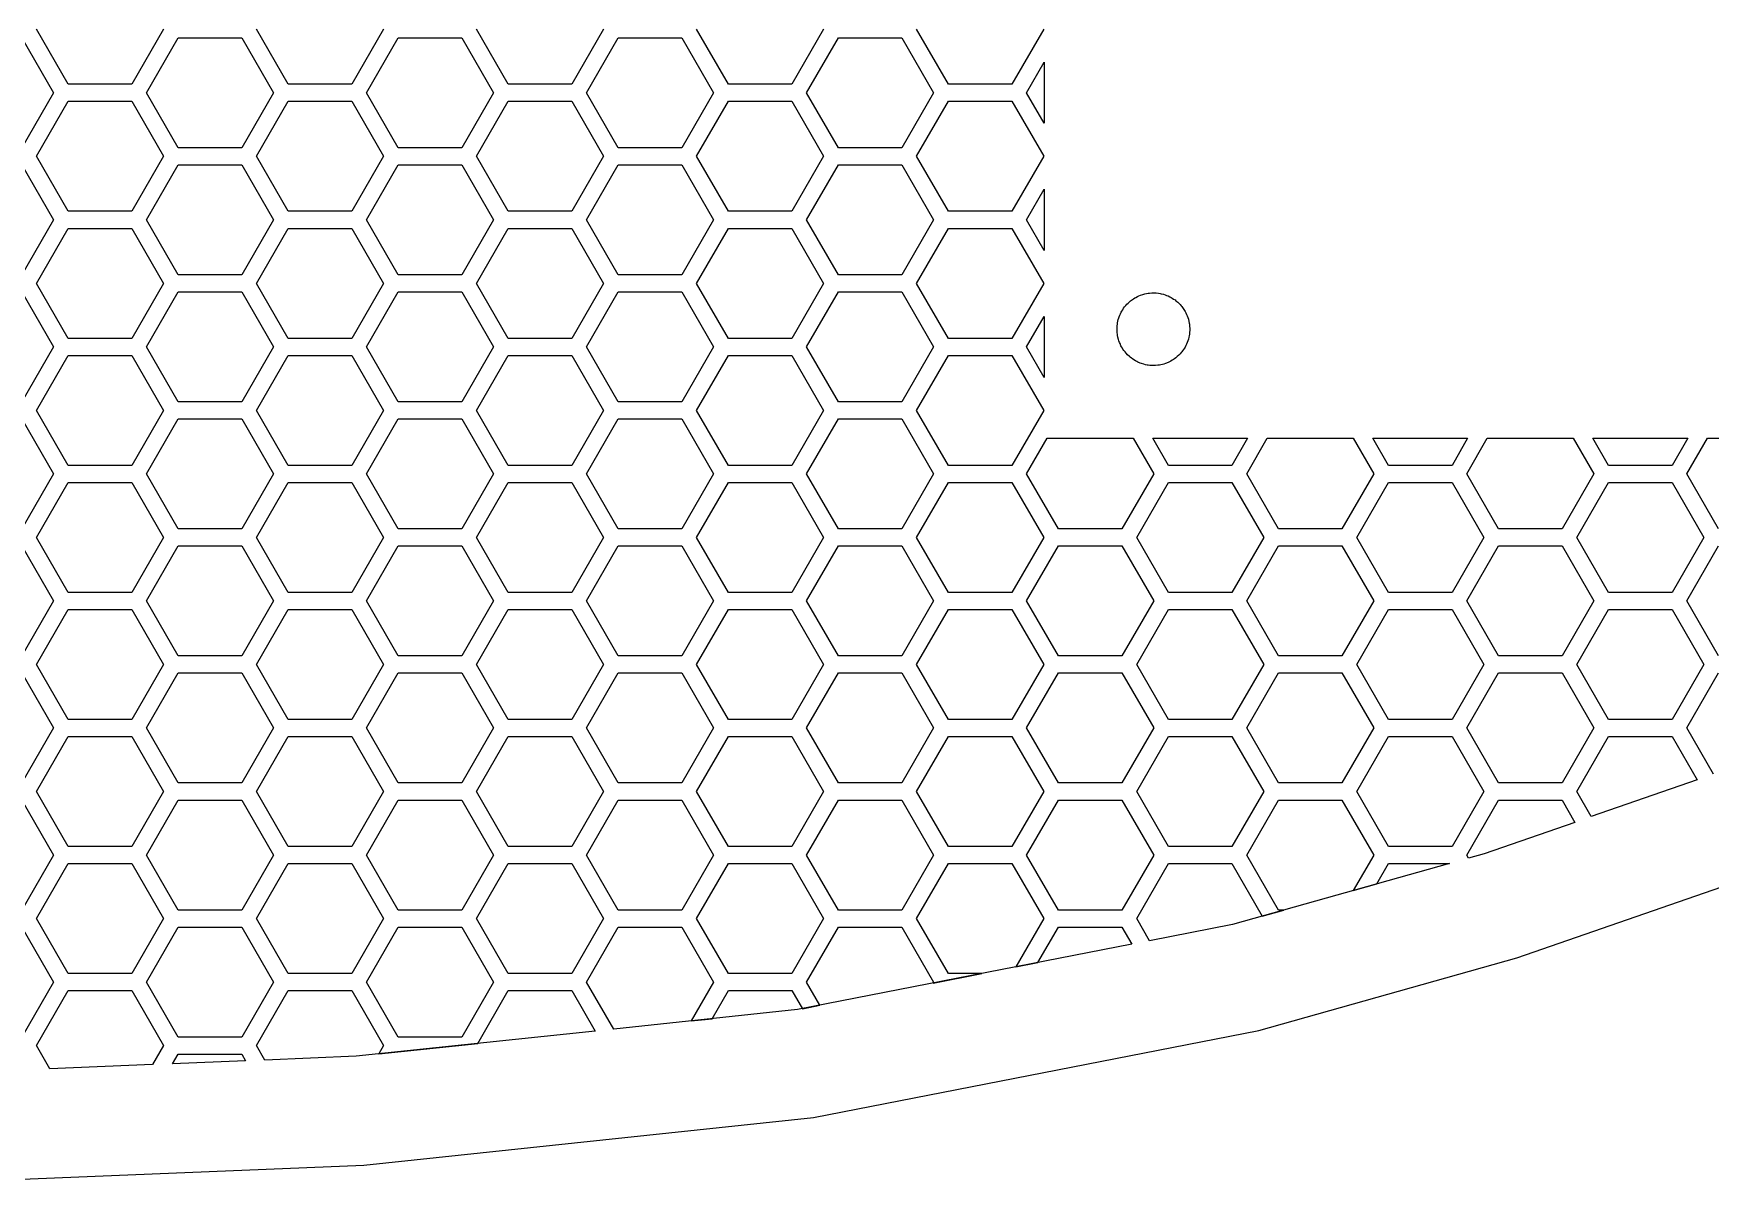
# Model space of a CAD drawing. Header units: metres. Extents: x -343 to 343, y -95 to 95.
# Drawn here: x 119.1 to 265.4, y -95.2 to 5.2 of the extents above; entities that cross this region are included whole.
import ezdxf

# ---------------------------------------------------------------- set-up
doc = ezdxf.new("R2010")
doc.units = ezdxf.units.M

msp = doc.modelspace()

# ---------------------------------------------------------------- linework, layer by layer
for p, q in [((118.022, 4.80206), (120.794, 0)), ((122.081, 0.74287), (119.309, 5.54494)), ((130.399, 5.54494), (127.626, 0.74287)), ((128.913, 0), (131.685, 4.80206)), ((131.685, 4.80206), (137.23, 4.80206)), ((137.23, 4.80206), (140.003, 0)), ((141.289, 0.74287), (138.517, 5.54494)), ((149.607, 5.54494), (146.834, 0.74287)), ((148.121, 0), (150.894, 4.80206)), ((150.894, 4.80206), (156.439, 4.80206)), ((156.439, 4.80206), (159.211, 0)), ((160.498, 0.74287), (157.725, 5.54494)), ((168.815, 5.54494), (166.043, 0.74287)), ((167.329, 0), (170.102, 4.80206)), ((170.102, 4.80206), (175.647, 4.80206)), ((175.647, 4.80206), (178.419, 0)), ((179.706, 0.74287), (176.933, 5.54494)), ((188.023, 5.54494), (185.251, 0.74287)), ((186.538, 0), (189.31, 4.80206)), ((189.31, 4.80206), (194.855, 4.80206)), ((194.855, 4.80206), (197.628, 0)), ((198.914, 0.74287), (196.142, 5.54494)), ((207.232, 5.54494), (204.459, 0.74287)), ((205.746, 0), (207.284, 2.66443)), ((207.284, 2.66443), (207.284, -2.66443)), ((120.794, 0), (118.022, -4.80206)), ((127.626, 0.74287), (122.081, 0.74287)), ((131.685, -4.80206), (128.913, 0)), ((140.003, 0), (137.23, -4.80206)), ((146.834, 0.74287), (141.289, 0.74287)), ((150.894, -4.80206), (148.121, 0)), ((159.211, 0), (156.439, -4.80206)), ((166.043, 0.74287), (160.498, 0.74287)), ((170.102, -4.80206), (167.329, 0)), ((178.419, 0), (175.647, -4.80206)), ((185.251, 0.74287), (179.706, 0.74287)), ((189.31, -4.80206), (186.538, 0)), ((197.628, 0), (194.855, -4.80206)), ((204.459, 0.74287), (198.914, 0.74287)), ((207.284, -2.66443), (205.746, 0)), ((119.309, -5.54494), (122.081, -0.74287)), ((122.081, -0.74287), (127.626, -0.74287)), ((127.626, -0.74287), (130.399, -5.54494)), ((138.517, -5.54494), (141.289, -0.74287)), ((141.289, -0.74287), (146.834, -0.74287)), ((146.834, -0.74287), (149.607, -5.54494)), ((157.725, -5.54494), (160.498, -0.74287)), ((160.498, -0.74287), (166.043, -0.74287)), ((166.043, -0.74287), (168.815, -5.54494)), ((176.933, -5.54494), (179.706, -0.74287)), ((179.706, -0.74287), (185.251, -0.74287)), ((185.251, -0.74287), (188.023, -5.54494)), ((196.142, -5.54494), (198.914, -0.74287)), ((198.914, -0.74287), (204.459, -0.74287)), ((204.459, -0.74287), (207.232, -5.54494)), ((122.081, -10.347), (119.309, -5.54494)), ((130.399, -5.54494), (127.626, -10.347)), ((137.23, -4.80206), (131.685, -4.80206)), ((141.289, -10.347), (138.517, -5.54494)), ((149.607, -5.54494), (146.834, -10.347)), ((156.439, -4.80206), (150.894, -4.80206)), ((160.498, -10.347), (157.725, -5.54494)), ((168.815, -5.54494), (166.043, -10.347)), ((175.647, -4.80206), (170.102, -4.80206)), ((179.706, -10.347), (176.933, -5.54494)), ((188.023, -5.54494), (185.251, -10.347)), ((194.855, -4.80206), (189.31, -4.80206)), ((198.914, -10.347), (196.142, -5.54494)), ((207.232, -5.54494), (204.459, -10.347)), ((118.022, -6.28783), (120.794, -11.0899)), ((128.913, -11.0899), (131.685, -6.28783)), ((131.685, -6.28783), (137.23, -6.28783)), ((137.23, -6.28783), (140.003, -11.0899)), ((148.121, -11.0899), (150.894, -6.28783)), ((150.894, -6.28783), (156.439, -6.28783)), ((156.439, -6.28783), (159.211, -11.0899)), ((167.329, -11.0899), (170.102, -6.28783)), ((170.102, -6.28783), (175.647, -6.28783)), ((175.647, -6.28783), (178.419, -11.0899)), ((186.538, -11.0899), (189.31, -6.28783)), ((189.31, -6.28783), (194.855, -6.28783)), ((194.855, -6.28783), (197.628, -11.0899)), ((205.746, -11.0899), (207.284, -8.42546)), ((207.284, -8.42546), (207.284, -13.7543)), ((120.794, -11.0899), (118.022, -15.892)), ((127.626, -10.347), (122.081, -10.347)), ((131.685, -15.892), (128.913, -11.0899)), ((140.003, -11.0899), (137.23, -15.892)), ((146.834, -10.347), (141.289, -10.347)), ((150.894, -15.892), (148.121, -11.0899)), ((159.211, -11.0899), (156.439, -15.892)), ((166.043, -10.347), (160.498, -10.347)), ((170.102, -15.892), (167.329, -11.0899)), ((178.419, -11.0899), (175.647, -15.892)), ((185.251, -10.347), (179.706, -10.347)), ((189.31, -15.892), (186.538, -11.0899)), ((197.628, -11.0899), (194.855, -15.892)), ((204.459, -10.347), (198.914, -10.347)), ((207.284, -13.7543), (205.746, -11.0899)), ((119.309, -16.6348), (122.081, -11.8328)), ((122.081, -11.8328), (127.626, -11.8328)), ((127.626, -11.8328), (130.399, -16.6348)), ((138.517, -16.6348), (141.289, -11.8328)), ((141.289, -11.8328), (146.834, -11.8328)), ((146.834, -11.8328), (149.607, -16.6348)), ((157.725, -16.6348), (160.498, -11.8328)), ((160.498, -11.8328), (166.043, -11.8328)), ((166.043, -11.8328), (168.815, -16.6348)), ((176.933, -16.6348), (179.706, -11.8328)), ((179.706, -11.8328), (185.251, -11.8328)), ((185.251, -11.8328), (188.023, -16.6348)), ((196.142, -16.6348), (198.914, -11.8328)), ((198.914, -11.8328), (204.459, -11.8328)), ((204.459, -11.8328), (207.232, -16.6348)), ((137.23, -15.892), (131.685, -15.892)), ((156.439, -15.892), (150.894, -15.892)), ((175.647, -15.892), (170.102, -15.892)), ((194.855, -15.892), (189.31, -15.892)), ((118.022, -17.3777), (120.794, -22.1798)), ((122.081, -21.4369), (119.309, -16.6348)), ((130.399, -16.6348), (127.626, -21.4369)), ((128.913, -22.1798), (131.685, -17.3777)), ((131.685, -17.3777), (137.23, -17.3777)), ((137.23, -17.3777), (140.003, -22.1798)), ((141.289, -21.4369), (138.517, -16.6348)), ((149.607, -16.6348), (146.834, -21.4369)), ((148.121, -22.1798), (150.894, -17.3777)), ((150.894, -17.3777), (156.439, -17.3777)), ((156.439, -17.3777), (159.211, -22.1798)), ((160.498, -21.4369), (157.725, -16.6348)), ((168.815, -16.6348), (166.043, -21.4369)), ((167.329, -22.1798), (170.102, -17.3777)), ((170.102, -17.3777), (175.647, -17.3777)), ((175.647, -17.3777), (178.419, -22.1798)), ((179.706, -21.4369), (176.933, -16.6348)), ((188.023, -16.6348), (185.251, -21.4369)), ((186.538, -22.1798), (189.31, -17.3777)), ((189.31, -17.3777), (194.855, -17.3777)), ((194.855, -17.3777), (197.628, -22.1798)), ((198.914, -21.4369), (196.142, -16.6348)), ((207.232, -16.6348), (204.459, -21.4369)), ((215.875, -17.6025), (216.067, -17.5498)), ((216.067, -17.5498), (216.214, -17.5186)), ((216.214, -17.5186), (216.361, -17.4941)), ((216.361, -17.4941), (216.46, -17.4814)), ((216.46, -17.4814), (216.659, -17.4658)), ((216.659, -17.4658), (216.759, -17.4629)), ((216.759, -17.4629), (216.907, -17.4639)), ((216.907, -17.4639), (217.056, -17.4717)), ((217.056, -17.4717), (217.252, -17.4932)), ((217.252, -17.4932), (217.397, -17.5176)), ((217.397, -17.5176), (217.495, -17.5371)), ((217.495, -17.5371), (217.687, -17.5859)), ((214.051, -19.0645), (214.128, -18.9365)), ((214.128, -18.9365), (214.211, -18.8115)), ((214.211, -18.8115), (214.3, -18.6914)), ((214.3, -18.6914), (214.395, -18.5752)), ((214.395, -18.5752), (214.494, -18.4639)), ((214.494, -18.4639), (214.6, -18.3574)), ((214.6, -18.3574), (214.709, -18.2559)), ((214.709, -18.2559), (214.823, -18.1592)), ((214.823, -18.1592), (214.983, -18.04)), ((214.983, -18.04), (215.065, -17.9834)), ((215.065, -17.9834), (215.192, -17.9043)), ((215.192, -17.9043), (215.279, -17.8555)), ((215.279, -17.8555), (215.412, -17.7861)), ((215.412, -17.7861), (215.548, -17.7236)), ((215.548, -17.7236), (215.687, -17.667)), ((215.687, -17.667), (215.875, -17.6025)), ((217.687, -17.5859), (217.827, -17.6299)), ((217.827, -17.6299), (217.967, -17.6807)), ((217.967, -17.6807), (218.104, -17.7383)), ((218.104, -17.7383), (218.237, -17.8018)), ((218.237, -17.8018), (218.368, -17.8711)), ((218.368, -17.8711), (218.453, -17.9209)), ((218.453, -17.9209), (218.578, -18.001)), ((218.578, -18.001), (218.699, -18.0859)), ((218.699, -18.0859), (218.777, -18.1465)), ((218.777, -18.1465), (218.929, -18.2734)), ((218.929, -18.2734), (219.036, -18.375)), ((219.036, -18.375), (219.14, -18.4814)), ((219.14, -18.4814), (219.237, -18.5928)), ((219.237, -18.5928), (219.3, -18.6689)), ((219.3, -18.6689), (219.36, -18.7471)), ((219.36, -18.7471), (219.473, -18.9092)), ((219.473, -18.9092), (219.525, -18.9932)), ((219.525, -18.9932), (219.575, -19.0781)), ((205.746, -22.1798), (207.284, -19.5154)), ((207.284, -19.5154), (207.284, -24.8442)), ((213.634, -20.5879), (213.64, -20.4385)), ((213.64, -20.4385), (213.647, -20.3389)), ((213.647, -20.3389), (213.665, -20.1904)), ((213.665, -20.1904), (213.681, -20.0918)), ((213.681, -20.0918), (213.71, -19.9453)), ((213.71, -19.9453), (213.746, -19.7998)), ((213.746, -19.7998), (213.789, -19.6562)), ((213.789, -19.6562), (213.821, -19.5615)), ((213.821, -19.5615), (213.875, -19.4229)), ((213.875, -19.4229), (213.936, -19.2861)), ((213.936, -19.2861), (214.003, -19.1514)), ((214.003, -19.1514), (214.051, -19.0645)), ((219.575, -19.0781), (219.645, -19.209)), ((219.645, -19.209), (219.708, -19.3428)), ((219.708, -19.3428), (219.766, -19.4795)), ((219.766, -19.4795), (219.816, -19.6191)), ((219.816, -19.6191), (219.86, -19.7598)), ((219.86, -19.7598), (219.909, -19.9512)), ((219.909, -19.9512), (219.938, -20.0967)), ((219.938, -20.0967), (219.953, -20.1943)), ((219.953, -20.1943), (219.975, -20.3906)), ((219.975, -20.3906), (219.982, -20.5391)), ((127.626, -21.4369), (122.081, -21.4369)), ((146.834, -21.4369), (141.289, -21.4369)), ((166.043, -21.4369), (160.498, -21.4369)), ((185.251, -21.4369), (179.706, -21.4369)), ((204.459, -21.4369), (198.914, -21.4369)), ((213.634, -20.6875), (213.634, -20.5879)), ((213.64, -20.8369), (213.634, -20.6875)), ((213.647, -20.9365), (213.64, -20.8369)), ((213.665, -21.085), (213.647, -20.9365)), ((213.681, -21.1836), (213.665, -21.085)), ((213.71, -21.3301), (213.681, -21.1836)), ((213.76, -21.5234), (213.71, -21.3301)), ((213.805, -21.666), (213.76, -21.5234)), ((213.856, -21.8066), (213.805, -21.666)), ((213.895, -21.8984), (213.856, -21.8066)), ((213.979, -22.0791), (213.895, -21.8984)), ((219.708, -21.9316), (219.645, -22.0654)), ((219.766, -21.7949), (219.708, -21.9316)), ((219.816, -21.6562), (219.766, -21.7949)), ((219.86, -21.5146), (219.816, -21.6562)), ((219.909, -21.3232), (219.86, -21.5146)), ((219.929, -21.2266), (219.909, -21.3232)), ((219.953, -21.0801), (219.929, -21.2266)), ((219.965, -20.9824), (219.953, -21.0801)), ((219.975, -20.8838), (219.965, -20.9824)), ((219.982, -20.7363), (219.975, -20.8838)), ((219.982, -20.5391), (219.982, -20.7363)), ((120.794, -22.1798), (118.022, -26.9818)), ((119.309, -27.7247), (122.081, -22.9227)), ((122.081, -22.9227), (127.626, -22.9227)), ((127.626, -22.9227), (130.399, -27.7247)), ((131.685, -26.9818), (128.913, -22.1798)), ((140.003, -22.1798), (137.23, -26.9818)), ((138.517, -27.7247), (141.289, -22.9227)), ((141.289, -22.9227), (146.834, -22.9227)), ((146.834, -22.9227), (149.607, -27.7247)), ((150.894, -26.9818), (148.121, -22.1798)), ((159.211, -22.1798), (156.439, -26.9818)), ((157.725, -27.7247), (160.498, -22.9227)), ((160.498, -22.9227), (166.043, -22.9227)), ((166.043, -22.9227), (168.815, -27.7247)), ((170.102, -26.9818), (167.329, -22.1798)), ((178.419, -22.1798), (175.647, -26.9818)), ((176.933, -27.7247), (179.706, -22.9227)), ((179.706, -22.9227), (185.251, -22.9227)), ((185.251, -22.9227), (188.023, -27.7247)), ((189.31, -26.9818), (186.538, -22.1798)), ((197.628, -22.1798), (194.855, -26.9818)), ((196.142, -27.7247), (198.914, -22.9227)), ((198.914, -22.9227), (204.459, -22.9227)), ((204.459, -22.9227), (207.232, -27.7247)), ((207.284, -24.8442), (205.746, -22.1798)), ((214.026, -22.167), (213.979, -22.0791)), ((214.102, -22.2969), (214.026, -22.167)), ((214.155, -22.3809), (214.102, -22.2969)), ((214.24, -22.5039), (214.155, -22.3809)), ((214.331, -22.623), (214.24, -22.5039)), ((214.427, -22.7373), (214.331, -22.623)), ((214.563, -22.8828), (214.427, -22.7373)), ((214.709, -23.0195), (214.563, -22.8828)), ((214.785, -23.084), (214.709, -23.0195)), ((214.902, -23.1768), (214.785, -23.084)), ((214.983, -23.2354), (214.902, -23.1768)), ((215.107, -23.3184), (214.983, -23.2354)), ((215.235, -23.3955), (215.107, -23.3184)), ((215.367, -23.4668), (215.235, -23.3955)), ((218.453, -23.3535), (218.324, -23.4277)), ((218.578, -23.2744), (218.453, -23.3535)), ((218.659, -23.2178), (218.578, -23.2744)), ((218.777, -23.1289), (218.659, -23.2178)), ((218.892, -23.0342), (218.777, -23.1289)), ((219.036, -22.9004), (218.892, -23.0342)), ((219.14, -22.7939), (219.036, -22.9004)), ((219.237, -22.6826), (219.14, -22.7939)), ((219.3, -22.6064), (219.237, -22.6826)), ((219.36, -22.5273), (219.3, -22.6064)), ((219.445, -22.4062), (219.36, -22.5273)), ((219.525, -22.2812), (219.445, -22.4062)), ((219.575, -22.1963), (219.525, -22.2812)), ((219.645, -22.0654), (219.575, -22.1963)), ((215.457, -23.5107), (215.367, -23.4668)), ((215.64, -23.5898), (215.457, -23.5107)), ((215.78, -23.6416), (215.64, -23.5898)), ((215.971, -23.7002), (215.78, -23.6416)), ((216.116, -23.7363), (215.971, -23.7002)), ((216.263, -23.7656), (216.116, -23.7363)), ((216.361, -23.7812), (216.263, -23.7656)), ((216.51, -23.7988), (216.361, -23.7812)), ((216.609, -23.8066), (216.51, -23.7988)), ((216.759, -23.8125), (216.609, -23.8066)), ((216.858, -23.8125), (216.759, -23.8125)), ((217.006, -23.8066), (216.858, -23.8125)), ((217.203, -23.7881), (217.006, -23.8066)), ((217.35, -23.7666), (217.203, -23.7881)), ((217.446, -23.748), (217.35, -23.7666)), ((217.591, -23.7148), (217.446, -23.748)), ((217.733, -23.6748), (217.591, -23.7148)), ((217.874, -23.6289), (217.733, -23.6748)), ((217.967, -23.5938), (217.874, -23.6289)), ((218.148, -23.5166), (217.967, -23.5938)), ((218.324, -23.4277), (218.148, -23.5166)), ((122.081, -32.5268), (119.309, -27.7247)), ((130.399, -27.7247), (127.626, -32.5268)), ((137.23, -26.9818), (131.685, -26.9818)), ((141.289, -32.5268), (138.517, -27.7247)), ((149.607, -27.7247), (146.834, -32.5268)), ((156.439, -26.9818), (150.894, -26.9818)), ((160.498, -32.5268), (157.725, -27.7247)), ((168.815, -27.7247), (166.043, -32.5268)), ((175.647, -26.9818), (170.102, -26.9818)), ((179.706, -32.5268), (176.933, -27.7247)), ((188.023, -27.7247), (185.251, -32.5268)), ((194.855, -26.9818), (189.31, -26.9818)), ((198.914, -32.5268), (196.142, -27.7247)), ((207.232, -27.7247), (204.459, -32.5268)), ((118.022, -28.4676), (120.794, -33.2697)), ((128.913, -33.2697), (131.685, -28.4676)), ((131.685, -28.4676), (137.23, -28.4676)), ((137.23, -28.4676), (140.003, -33.2697)), ((148.121, -33.2697), (150.894, -28.4676)), ((150.894, -28.4676), (156.439, -28.4676)), ((156.439, -28.4676), (159.211, -33.2697)), ((167.329, -33.2697), (170.102, -28.4676)), ((170.102, -28.4676), (175.647, -28.4676)), ((175.647, -28.4676), (178.419, -33.2697)), ((186.538, -33.2697), (189.31, -28.4676)), ((189.31, -28.4676), (194.855, -28.4676)), ((194.855, -28.4676), (197.628, -33.2697)), ((205.746, -33.2697), (207.54, -30.1621)), ((207.54, -30.1621), (215.042, -30.1621)), ((215.042, -30.1621), (216.836, -33.2697)), ((218.122, -32.5268), (216.757, -30.1621)), ((216.757, -30.1621), (225.033, -30.1621)), ((225.033, -30.1621), (223.667, -32.5268)), ((224.954, -33.2697), (226.748, -30.1621)), ((226.748, -30.1621), (234.25, -30.1621)), ((234.25, -30.1621), (236.044, -33.2697)), ((237.331, -32.5268), (235.965, -30.1621)), ((235.965, -30.1621), (244.241, -30.1621)), ((244.241, -30.1621), (242.876, -32.5268)), ((244.162, -33.2697), (245.957, -30.1621)), ((245.957, -30.1621), (253.458, -30.1621)), ((253.458, -30.1621), (255.252, -33.2697)), ((256.539, -32.5268), (255.174, -30.1621)), ((255.174, -30.1621), (263.449, -30.1621)), ((263.449, -30.1621), (262.084, -32.5268)), ((263.371, -33.2697), (265.165, -30.1621)), ((265.165, -30.1621), (272.666, -30.1621)), ((120.794, -33.2697), (118.022, -38.0717)), ((127.626, -32.5268), (122.081, -32.5268)), ((131.685, -38.0717), (128.913, -33.2697)), ((140.003, -33.2697), (137.23, -38.0717)), ((146.834, -32.5268), (141.289, -32.5268)), ((150.894, -38.0717), (148.121, -33.2697)), ((159.211, -33.2697), (156.439, -38.0717)), ((166.043, -32.5268), (160.498, -32.5268)), ((170.102, -38.0717), (167.329, -33.2697)), ((178.419, -33.2697), (175.647, -38.0717)), ((185.251, -32.5268), (179.706, -32.5268)), ((189.31, -38.0717), (186.538, -33.2697)), ((197.628, -33.2697), (194.855, -38.0717)), ((204.459, -32.5268), (198.914, -32.5268)), ((208.518, -38.0717), (205.746, -33.2697)), ((216.836, -33.2697), (214.063, -38.0717)), ((223.667, -32.5268), (218.122, -32.5268)), ((227.727, -38.0717), (224.954, -33.2697)), ((236.044, -33.2697), (233.272, -38.0717)), ((242.876, -32.5268), (237.331, -32.5268)), ((246.935, -38.0717), (244.162, -33.2697)), ((255.252, -33.2697), (252.48, -38.0717)), ((262.084, -32.5268), (256.539, -32.5268)), ((266.143, -38.0717), (263.371, -33.2697)), ((119.309, -38.8146), (122.081, -34.0126)), ((122.081, -34.0126), (127.626, -34.0126)), ((127.626, -34.0126), (130.399, -38.8146)), ((138.517, -38.8146), (141.289, -34.0126)), ((141.289, -34.0126), (146.834, -34.0126)), ((146.834, -34.0126), (149.607, -38.8146)), ((157.725, -38.8146), (160.498, -34.0126)), ((160.498, -34.0126), (166.043, -34.0126)), ((166.043, -34.0126), (168.815, -38.8146)), ((176.933, -38.8146), (179.706, -34.0126)), ((179.706, -34.0126), (185.251, -34.0126)), ((185.251, -34.0126), (188.023, -38.8146)), ((196.142, -38.8146), (198.914, -34.0126)), ((198.914, -34.0126), (204.459, -34.0126)), ((204.459, -34.0126), (207.232, -38.8146)), ((215.35, -38.8146), (218.122, -34.0126)), ((218.122, -34.0126), (223.667, -34.0126)), ((223.667, -34.0126), (226.44, -38.8146)), ((234.558, -38.8146), (237.331, -34.0126)), ((237.331, -34.0126), (242.876, -34.0126)), ((242.876, -34.0126), (245.648, -38.8146)), ((253.767, -38.8146), (256.539, -34.0126)), ((256.539, -34.0126), (262.084, -34.0126)), ((262.084, -34.0126), (264.856, -38.8146)), ((122.081, -43.6167), (119.309, -38.8146)), ((130.399, -38.8146), (127.626, -43.6167)), ((137.23, -38.0717), (131.685, -38.0717)), ((141.289, -43.6167), (138.517, -38.8146)), ((149.607, -38.8146), (146.834, -43.6167)), ((156.439, -38.0717), (150.894, -38.0717)), ((160.498, -43.6167), (157.725, -38.8146)), ((168.815, -38.8146), (166.043, -43.6167)), ((175.647, -38.0717), (170.102, -38.0717)), ((179.706, -43.6167), (176.933, -38.8146)), ((188.023, -38.8146), (185.251, -43.6167)), ((194.855, -38.0717), (189.31, -38.0717)), ((198.914, -43.6167), (196.142, -38.8146)), ((207.232, -38.8146), (204.459, -43.6167)), ((214.063, -38.0717), (208.518, -38.0717)), ((218.122, -43.6167), (215.35, -38.8146)), ((226.44, -38.8146), (223.667, -43.6167)), ((233.272, -38.0717), (227.727, -38.0717)), ((237.331, -43.6167), (234.558, -38.8146)), ((245.648, -38.8146), (242.876, -43.6167)), ((252.48, -38.0717), (246.935, -38.0717)), ((256.539, -43.6167), (253.767, -38.8146)), ((264.856, -38.8146), (262.084, -43.6167)), ((118.022, -39.5575), (120.794, -44.3596)), ((128.913, -44.3596), (131.685, -39.5575)), ((131.685, -39.5575), (137.23, -39.5575)), ((137.23, -39.5575), (140.003, -44.3596)), ((148.121, -44.3596), (150.894, -39.5575)), ((150.894, -39.5575), (156.439, -39.5575)), ((156.439, -39.5575), (159.211, -44.3596)), ((167.329, -44.3596), (170.102, -39.5575)), ((170.102, -39.5575), (175.647, -39.5575)), ((175.647, -39.5575), (178.419, -44.3596)), ((186.538, -44.3596), (189.31, -39.5575)), ((189.31, -39.5575), (194.855, -39.5575)), ((194.855, -39.5575), (197.628, -44.3596)), ((205.746, -44.3596), (208.518, -39.5575)), ((208.518, -39.5575), (214.063, -39.5575)), ((214.063, -39.5575), (216.836, -44.3596)), ((224.954, -44.3596), (227.727, -39.5575)), ((227.727, -39.5575), (233.272, -39.5575)), ((233.272, -39.5575), (236.044, -44.3596)), ((244.162, -44.3596), (246.935, -39.5575)), ((246.935, -39.5575), (252.48, -39.5575)), ((252.48, -39.5575), (255.252, -44.3596)), ((263.371, -44.3596), (266.143, -39.5575)), ((127.626, -43.6167), (122.081, -43.6167)), ((146.834, -43.6167), (141.289, -43.6167)), ((166.043, -43.6167), (160.498, -43.6167)), ((185.251, -43.6167), (179.706, -43.6167)), ((204.459, -43.6167), (198.914, -43.6167)), ((223.667, -43.6167), (218.122, -43.6167)), ((242.876, -43.6167), (237.331, -43.6167)), ((262.084, -43.6167), (256.539, -43.6167)), ((120.794, -44.3596), (118.022, -49.1616)), ((119.309, -49.9045), (122.081, -45.1024)), ((122.081, -45.1024), (127.626, -45.1024)), ((127.626, -45.1024), (130.399, -49.9045)), ((131.685, -49.1616), (128.913, -44.3596)), ((140.003, -44.3596), (137.23, -49.1616)), ((138.517, -49.9045), (141.289, -45.1024)), ((141.289, -45.1024), (146.834, -45.1024)), ((146.834, -45.1024), (149.607, -49.9045)), ((150.894, -49.1616), (148.121, -44.3596)), ((159.211, -44.3596), (156.439, -49.1616)), ((157.725, -49.9045), (160.498, -45.1024)), ((160.498, -45.1024), (166.043, -45.1024)), ((166.043, -45.1024), (168.815, -49.9045)), ((170.102, -49.1616), (167.329, -44.3596)), ((178.419, -44.3596), (175.647, -49.1616)), ((176.933, -49.9045), (179.706, -45.1024)), ((179.706, -45.1024), (185.251, -45.1024)), ((185.251, -45.1024), (188.023, -49.9045)), ((189.31, -49.1616), (186.538, -44.3596)), ((197.628, -44.3596), (194.855, -49.1616)), ((196.142, -49.9045), (198.914, -45.1024)), ((198.914, -45.1024), (204.459, -45.1024)), ((204.459, -45.1024), (207.232, -49.9045)), ((208.518, -49.1616), (205.746, -44.3596)), ((216.836, -44.3596), (214.063, -49.1616)), ((215.35, -49.9045), (218.122, -45.1024)), ((218.122, -45.1024), (223.667, -45.1024)), ((223.667, -45.1024), (226.44, -49.9045)), ((227.727, -49.1616), (224.954, -44.3596)), ((236.044, -44.3596), (233.272, -49.1616)), ((234.558, -49.9045), (237.331, -45.1024)), ((237.331, -45.1024), (242.876, -45.1024)), ((242.876, -45.1024), (245.648, -49.9045)), ((246.935, -49.1616), (244.162, -44.3596)), ((255.252, -44.3596), (252.48, -49.1616)), ((253.767, -49.9045), (256.539, -45.1024)), ((256.539, -45.1024), (262.084, -45.1024)), ((262.084, -45.1024), (264.856, -49.9045)), ((266.143, -49.1616), (263.371, -44.3596)), ((137.23, -49.1616), (131.685, -49.1616)), ((156.439, -49.1616), (150.894, -49.1616)), ((175.647, -49.1616), (170.102, -49.1616)), ((194.855, -49.1616), (189.31, -49.1616)), ((214.063, -49.1616), (208.518, -49.1616)), ((233.272, -49.1616), (227.727, -49.1616)), ((252.48, -49.1616), (246.935, -49.1616)), ((118.022, -50.6474), (120.794, -55.4494)), ((122.081, -54.7066), (119.309, -49.9045)), ((130.399, -49.9045), (127.626, -54.7066)), ((128.913, -55.4494), (131.685, -50.6474)), ((131.685, -50.6474), (137.23, -50.6474)), ((137.23, -50.6474), (140.003, -55.4494)), ((141.289, -54.7066), (138.517, -49.9045)), ((149.607, -49.9045), (146.834, -54.7066)), ((148.121, -55.4494), (150.894, -50.6474)), ((150.894, -50.6474), (156.439, -50.6474)), ((156.439, -50.6474), (159.211, -55.4494)), ((160.498, -54.7066), (157.725, -49.9045)), ((168.815, -49.9045), (166.043, -54.7066)), ((167.329, -55.4494), (170.102, -50.6474)), ((170.102, -50.6474), (175.647, -50.6474)), ((175.647, -50.6474), (178.419, -55.4494)), ((179.706, -54.7066), (176.933, -49.9045)), ((188.023, -49.9045), (185.251, -54.7066)), ((186.538, -55.4494), (189.31, -50.6474)), ((189.31, -50.6474), (194.855, -50.6474)), ((194.855, -50.6474), (197.628, -55.4494)), ((198.914, -54.7066), (196.142, -49.9045)), ((207.232, -49.9045), (204.459, -54.7066)), ((205.746, -55.4494), (208.518, -50.6474)), ((208.518, -50.6474), (214.063, -50.6474)), ((214.063, -50.6474), (216.836, -55.4494)), ((218.122, -54.7066), (215.35, -49.9045)), ((226.44, -49.9045), (223.667, -54.7066)), ((224.954, -55.4494), (227.727, -50.6474)), ((227.727, -50.6474), (233.272, -50.6474)), ((233.272, -50.6474), (236.044, -55.4494)), ((237.331, -54.7066), (234.558, -49.9045)), ((245.648, -49.9045), (242.876, -54.7066)), ((244.162, -55.4494), (246.935, -50.6474)), ((246.935, -50.6474), (252.48, -50.6474)), ((252.48, -50.6474), (255.252, -55.4494)), ((256.539, -54.7066), (253.767, -49.9045)), ((264.856, -49.9045), (262.084, -54.7066)), ((263.371, -55.4494), (266.143, -50.6474)), ((120.794, -55.4494), (118.022, -60.2515)), ((127.626, -54.7066), (122.081, -54.7066)), ((131.685, -60.2515), (128.913, -55.4494)), ((140.003, -55.4494), (137.23, -60.2515)), ((146.834, -54.7066), (141.289, -54.7066)), ((150.894, -60.2515), (148.121, -55.4494)), ((159.211, -55.4494), (156.439, -60.2515)), ((166.043, -54.7066), (160.498, -54.7066)), ((170.102, -60.2515), (167.329, -55.4494)), ((178.419, -55.4494), (175.647, -60.2515)), ((185.251, -54.7066), (179.706, -54.7066)), ((189.31, -60.2515), (186.538, -55.4494)), ((197.628, -55.4494), (194.855, -60.2515)), ((204.459, -54.7066), (198.914, -54.7066)), ((208.518, -60.2515), (205.746, -55.4494)), ((216.836, -55.4494), (214.063, -60.2515)), ((223.667, -54.7066), (218.122, -54.7066)), ((227.727, -60.2515), (224.954, -55.4494)), ((236.044, -55.4494), (233.272, -60.2515)), ((242.876, -54.7066), (237.331, -54.7066)), ((246.935, -60.2515), (244.162, -55.4494)), ((255.252, -55.4494), (252.48, -60.2515)), ((262.084, -54.7066), (256.539, -54.7066)), ((265.705, -59.4932), (263.371, -55.4494)), ((119.309, -60.9944), (122.081, -56.1923)), ((122.081, -56.1923), (127.626, -56.1923)), ((127.626, -56.1923), (130.399, -60.9944)), ((138.517, -60.9944), (141.289, -56.1923)), ((141.289, -56.1923), (146.834, -56.1923)), ((146.834, -56.1923), (149.607, -60.9944)), ((157.725, -60.9944), (160.498, -56.1923)), ((160.498, -56.1923), (166.043, -56.1923)), ((166.043, -56.1923), (168.815, -60.9944)), ((176.933, -60.9944), (179.706, -56.1923)), ((179.706, -56.1923), (185.251, -56.1923)), ((185.251, -56.1923), (188.023, -60.9944)), ((196.142, -60.9944), (198.914, -56.1923)), ((198.914, -56.1923), (204.459, -56.1923)), ((204.459, -56.1923), (207.232, -60.9944)), ((215.35, -60.9944), (218.122, -56.1923)), ((218.122, -56.1923), (223.667, -56.1923)), ((223.667, -56.1923), (226.44, -60.9944)), ((234.558, -60.9944), (237.331, -56.1923)), ((237.331, -56.1923), (242.876, -56.1923)), ((242.876, -56.1923), (245.648, -60.9944)), ((253.767, -60.9944), (256.539, -56.1923)), ((256.539, -56.1923), (262.084, -56.1923)), ((262.084, -56.1923), (264.276, -59.9885)), ((264.276, -59.9885), (255.034, -63.1904)), ((122.081, -65.7965), (119.309, -60.9944)), ((130.399, -60.9944), (127.626, -65.7965)), ((137.23, -60.2515), (131.685, -60.2515)), ((141.289, -65.7965), (138.517, -60.9944)), ((149.607, -60.9944), (146.834, -65.7965)), ((156.439, -60.2515), (150.894, -60.2515)), ((160.498, -65.7965), (157.725, -60.9944)), ((168.815, -60.9944), (166.043, -65.7965)), ((175.647, -60.2515), (170.102, -60.2515)), ((179.706, -65.7965), (176.933, -60.9944)), ((188.023, -60.9944), (185.251, -65.7965)), ((194.855, -60.2515), (189.31, -60.2515)), ((198.914, -65.7965), (196.142, -60.9944)), ((207.232, -60.9944), (204.459, -65.7965)), ((214.063, -60.2515), (208.518, -60.2515)), ((218.122, -65.7965), (215.35, -60.9944)), ((226.44, -60.9944), (223.667, -65.7965)), ((233.272, -60.2515), (227.727, -60.2515)), ((237.331, -65.7965), (234.558, -60.9944)), ((245.648, -60.9944), (242.876, -65.7965)), ((252.48, -60.2515), (246.935, -60.2515)), ((255.034, -63.1904), (253.767, -60.9944)), ((118.022, -61.7373), (120.794, -66.5394)), ((128.913, -66.5394), (131.685, -61.7373)), ((131.685, -61.7373), (137.23, -61.7373)), ((137.23, -61.7373), (140.003, -66.5394)), ((148.121, -66.5394), (150.894, -61.7373)), ((150.894, -61.7373), (156.439, -61.7373)), ((156.439, -61.7373), (159.211, -66.5394)), ((167.329, -66.5394), (170.102, -61.7373)), ((170.102, -61.7373), (175.647, -61.7373)), ((175.647, -61.7373), (178.419, -66.5394)), ((186.538, -66.5394), (189.31, -61.7373)), ((189.31, -61.7373), (194.855, -61.7373)), ((194.855, -61.7373), (197.628, -66.5394)), ((205.746, -66.5394), (208.518, -61.7373)), ((208.518, -61.7373), (214.063, -61.7373)), ((214.063, -61.7373), (216.836, -66.5394)), ((224.954, -66.5394), (227.727, -61.7373)), ((227.727, -61.7373), (233.272, -61.7373)), ((233.272, -61.7373), (236.044, -66.5394)), ((244.162, -66.5394), (246.935, -61.7373)), ((246.935, -61.7373), (252.48, -61.7373)), ((252.48, -61.7373), (253.605, -63.6857)), ((253.605, -63.6857), (245.693, -66.4268)), ((127.626, -65.7965), (122.081, -65.7965)), ((146.834, -65.7965), (141.289, -65.7965)), ((166.043, -65.7965), (160.498, -65.7965)), ((185.251, -65.7965), (179.706, -65.7965)), ((204.459, -65.7965), (198.914, -65.7965)), ((223.667, -65.7965), (218.122, -65.7965)), ((242.876, -65.7965), (237.331, -65.7965)), ((120.794, -66.5394), (118.022, -71.3414)), ((119.309, -72.0843), (122.081, -67.2822)), ((122.081, -67.2822), (127.626, -67.2822)), ((127.626, -67.2822), (130.399, -72.0843)), ((131.685, -71.3414), (128.913, -66.5394)), ((140.003, -66.5394), (137.23, -71.3414)), ((138.517, -72.0843), (141.289, -67.2822)), ((141.289, -67.2822), (146.834, -67.2822)), ((146.834, -67.2822), (149.607, -72.0843)), ((150.894, -71.3414), (148.121, -66.5394)), ((159.211, -66.5394), (156.439, -71.3414)), ((157.725, -72.0843), (160.498, -67.2822)), ((160.498, -67.2822), (166.043, -67.2822)), ((166.043, -67.2822), (168.815, -72.0843)), ((170.102, -71.3414), (167.329, -66.5394)), ((178.419, -66.5394), (175.647, -71.3414)), ((176.933, -72.0843), (179.706, -67.2822)), ((179.706, -67.2822), (185.251, -67.2822)), ((185.251, -67.2822), (188.023, -72.0843)), ((189.31, -71.3414), (186.538, -66.5394)), ((197.628, -66.5394), (194.855, -71.3414)), ((196.142, -72.0843), (198.914, -67.2822)), ((198.914, -67.2822), (204.459, -67.2822)), ((204.459, -67.2822), (207.232, -72.0843)), ((208.518, -71.3414), (205.746, -66.5394)), ((216.836, -66.5394), (214.063, -71.3414)), ((215.35, -72.0843), (218.122, -67.2822)), ((218.122, -67.2822), (223.667, -67.2822)), ((223.667, -67.2822), (226.316, -71.8692)), ((242.647, -67.2822), (223.701, -72.6035)), ((227.727, -71.3414), (224.954, -66.5394)), ((236.044, -66.5394), (234.254, -69.6396)), ((236.302, -69.0645), (237.331, -67.2822)), ((237.331, -67.2822), (242.647, -67.2822)), ((244.32, -66.8125), (244.162, -66.5394)), ((245.693, -66.4268), (244.32, -66.8125)), ((248.541, -75.5156), (269.732, -68.1738)), ((234.254, -69.6396), (236.302, -69.0645)), ((137.23, -71.3414), (131.685, -71.3414)), ((156.439, -71.3414), (150.894, -71.3414)), ((175.647, -71.3414), (170.102, -71.3414)), ((194.855, -71.3414), (189.31, -71.3414)), ((214.063, -71.3414), (208.518, -71.3414)), ((226.316, -71.8692), (228.195, -71.3414)), ((228.195, -71.3414), (227.727, -71.3414)), ((118.022, -72.8272), (120.794, -77.6292)), ((122.081, -76.8864), (119.309, -72.0843)), ((130.399, -72.0843), (127.626, -76.8864)), ((128.913, -77.6292), (131.685, -72.8272)), ((131.685, -72.8272), (137.23, -72.8272)), ((137.23, -72.8272), (140.003, -77.6292)), ((141.289, -76.8864), (138.517, -72.0843)), ((149.607, -72.0843), (146.834, -76.8864)), ((148.121, -77.6292), (150.894, -72.8272)), ((150.894, -72.8272), (156.439, -72.8272)), ((156.439, -72.8272), (159.211, -77.6292)), ((160.498, -76.8864), (157.725, -72.0843)), ((168.815, -72.0843), (166.043, -76.8864)), ((167.329, -77.6292), (170.102, -72.8272)), ((170.102, -72.8272), (175.647, -72.8272)), ((175.647, -72.8272), (178.419, -77.6292)), ((179.706, -76.8864), (176.933, -72.0843)), ((188.023, -72.0843), (185.251, -76.8864)), ((186.538, -77.6292), (189.31, -72.8272)), ((189.31, -72.8272), (194.855, -72.8272)), ((194.855, -72.8272), (197.628, -77.6292)), ((198.914, -76.8864), (196.142, -72.0843)), ((207.232, -72.0843), (204.793, -76.3077)), ((206.728, -75.9288), (208.518, -72.8272)), ((208.518, -72.8272), (214.063, -72.8272)), ((214.063, -72.8272), (214.927, -74.3225)), ((216.468, -74.0206), (215.35, -72.0843)), ((223.701, -72.6035), (216.468, -74.0206)), ((214.927, -74.3225), (185.752, -80.0381)), ((204.793, -76.3077), (206.728, -75.9288)), ((226.003, -81.8467), (248.541, -75.5156)), ((127.626, -76.8864), (122.081, -76.8864)), ((146.834, -76.8864), (141.289, -76.8864)), ((166.043, -76.8864), (160.498, -76.8864)), ((185.251, -76.8864), (179.706, -76.8864)), ((197.574, -77.7221), (201.84, -76.8864)), ((201.84, -76.8864), (198.914, -76.8864)), ((120.794, -77.6292), (118.022, -82.4313)), ((119.309, -83.1742), (122.081, -78.3721)), ((122.081, -78.3721), (127.626, -78.3721)), ((127.626, -78.3721), (130.399, -83.1742)), ((131.685, -82.4313), (128.913, -77.6292)), ((140.003, -77.6292), (137.23, -82.4313)), ((138.517, -83.1742), (141.289, -78.3721)), ((141.289, -78.3721), (146.834, -78.3721)), ((146.834, -78.3721), (149.607, -83.1742)), ((150.894, -82.4313), (148.121, -77.6292)), ((159.211, -77.6292), (156.439, -82.4313)), ((157.835, -82.9843), (160.498, -78.3721)), ((160.498, -78.3721), (166.043, -78.3721)), ((166.043, -78.3721), (168.081, -81.903)), ((169.698, -81.7323), (167.329, -77.6292)), ((178.419, -77.6292), (176.462, -81.0184)), ((178.289, -80.8256), (179.706, -78.3721)), ((179.706, -78.3721), (185.251, -78.3721)), ((185.251, -78.3721), (186.166, -79.957)), ((187.707, -79.655), (186.538, -77.6292)), ((197.628, -77.6292), (197.574, -77.7221)), ((185.752, -80.0381), (169.698, -81.7323)), ((186.166, -79.957), (187.707, -79.655)), ((168.081, -81.903), (147.229, -84.1035)), ((176.462, -81.0184), (178.289, -80.8256)), ((187.131, -89.4629), (226.003, -81.8467)), ((120.483, -85.2074), (119.309, -83.1742)), ((130.399, -83.1742), (129.438, -84.8378)), ((137.23, -82.4313), (131.685, -82.4313)), ((139.244, -84.4331), (138.517, -83.1742)), ((149.19, -83.8966), (157.835, -82.9843)), ((149.607, -83.1742), (149.19, -83.8966)), ((156.439, -82.4313), (150.894, -82.4313)), ((129.438, -84.8378), (120.483, -85.2074)), ((131.196, -84.7653), (131.685, -83.9171)), ((137.568, -84.5023), (131.196, -84.7653)), ((131.685, -83.9171), (137.23, -83.9171)), ((137.23, -83.9171), (137.568, -84.5023)), ((147.229, -84.1035), (139.244, -84.4331)), ((147.888, -93.6064), (187.131, -89.4629)), ((109.014, -95.2109), (147.888, -93.6064))]:
    msp.add_line(p, q)

doc.saveas('drawing.dxf')
